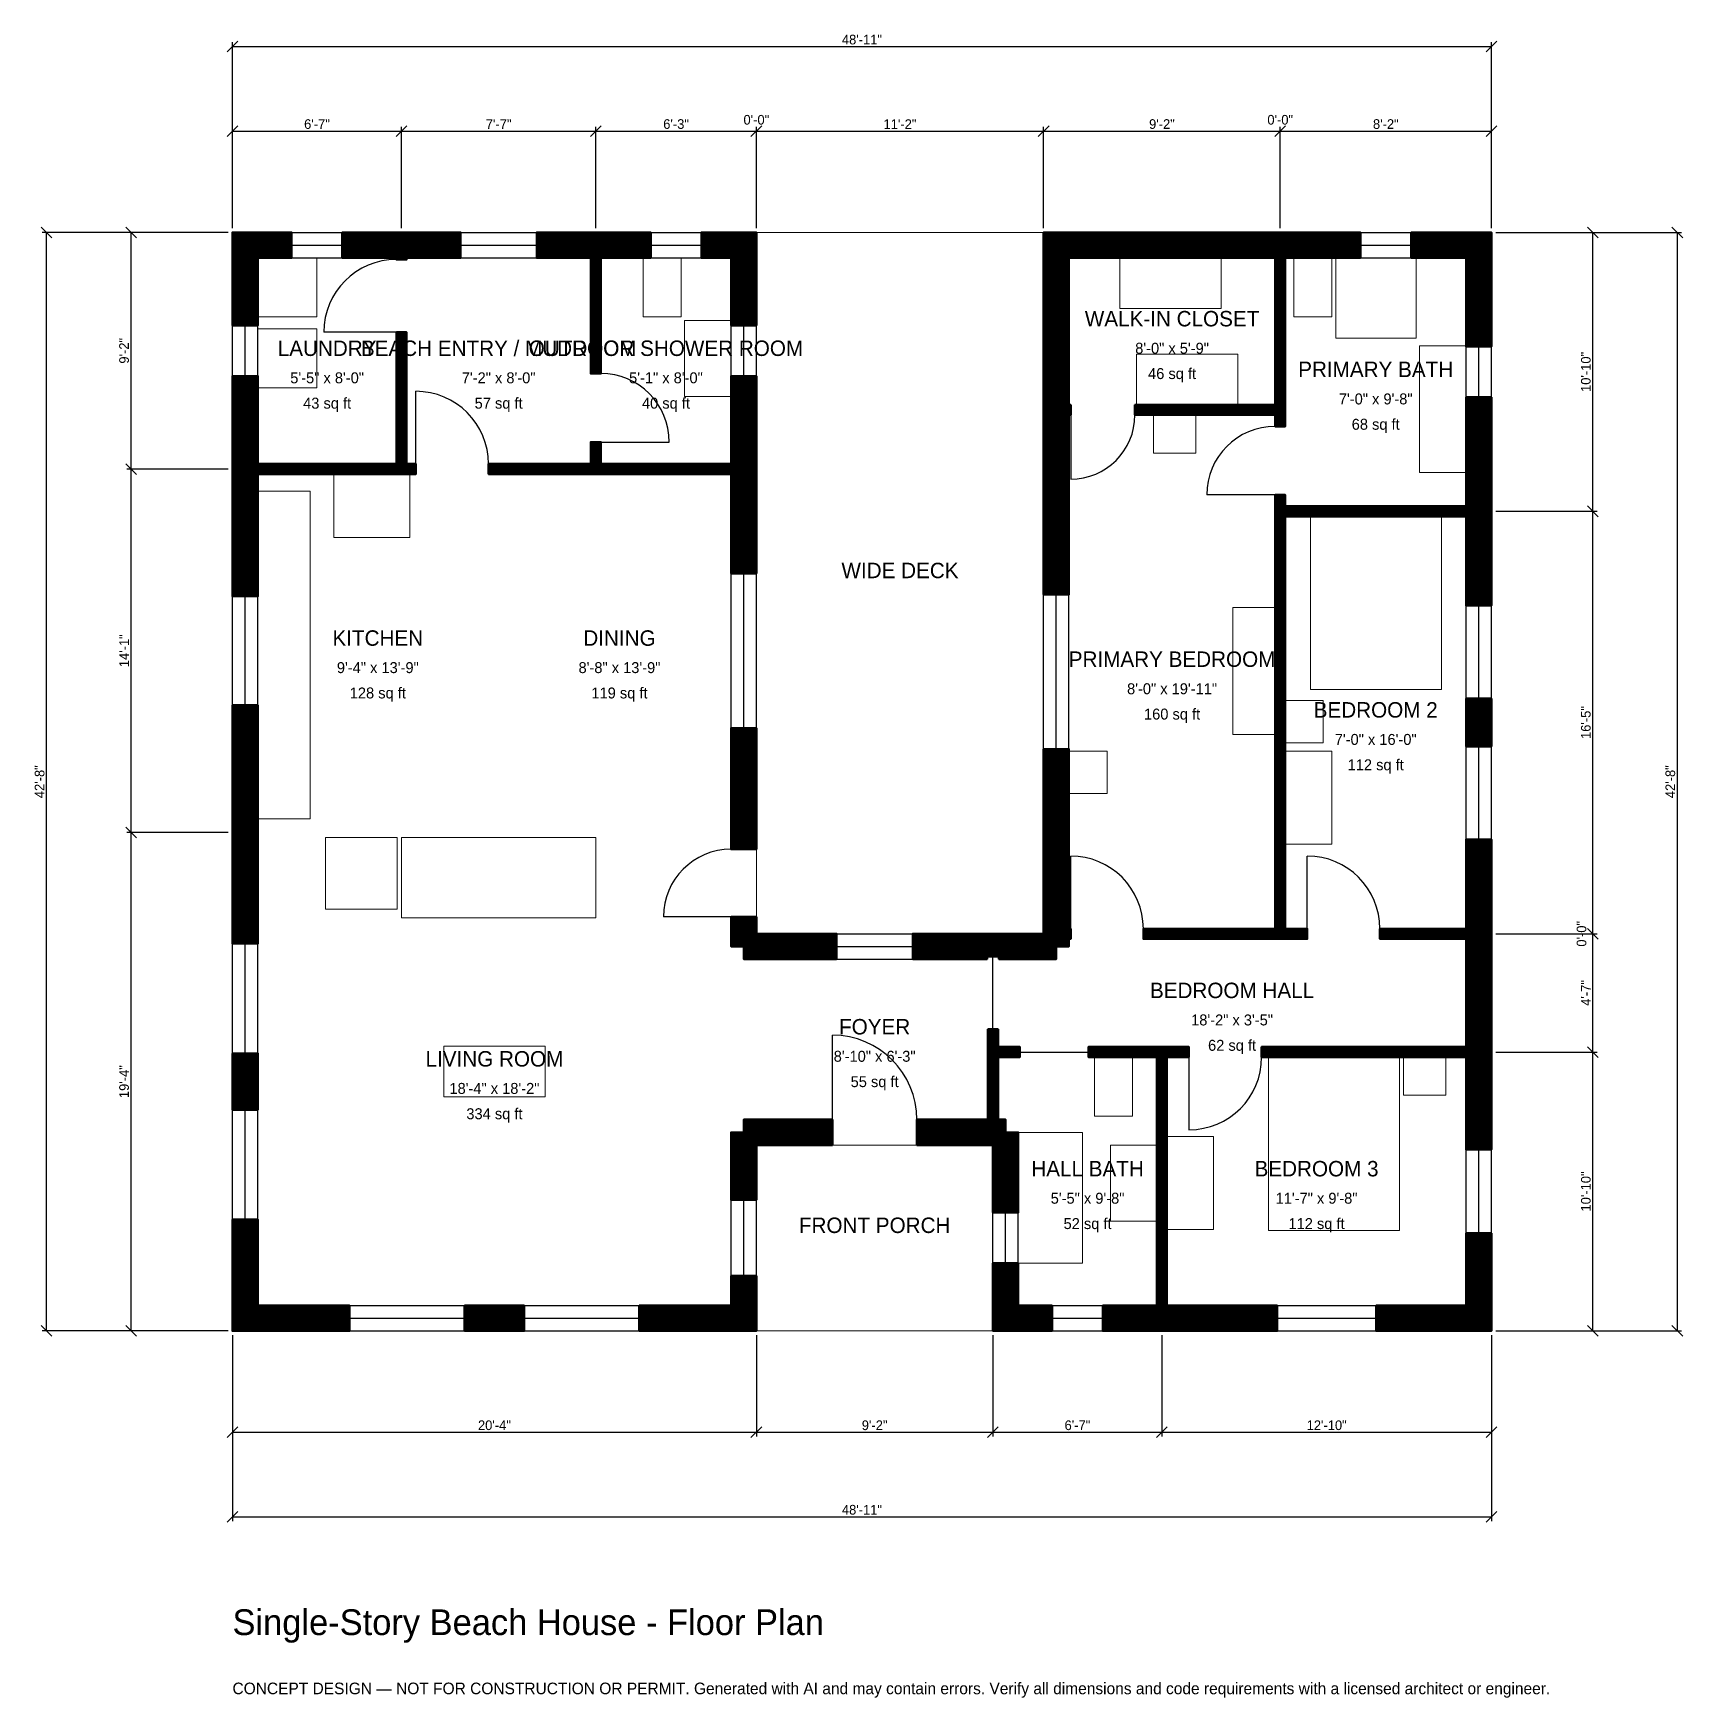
# Model space of a CAD drawing. Header units: inches. Extents: x -93 to 676, y -171 to 605.
import ezdxf
from ezdxf.enums import TextEntityAlignment as Align

# ---------------------------------------------------------------- set-up
doc = ezdxf.new("R2010")
doc.units = ezdxf.units.IN
doc.header["$MEASUREMENT"] = 0
doc.linetypes.add('DASHED', pattern=[0.6, 0.5, -0.1])
for name, color, linetype, lineweight in [('A-ANNO-DIMS', 1, 'Continuous', 13), ('A-ANNO-TEXT', 7, 'Continuous', 18), ('A-AREA-IDEN', 7, 'Continuous', 18), ('A-DOOR', 2, 'Continuous', 25), ('A-FLOR-FIXT', 9, 'Continuous', 13), ('A-FURN', 9, 'Continuous', 13), ('A-GLAZ', 4, 'Continuous', 25), ('A-SITE-PAVE', 8, 'Continuous', 13), ('A-WALL', 7, 'Continuous', 50), ('A-WALL-PATT', 8, 'Continuous', 13)]:
    doc.layers.add(name, color=color, linetype=linetype, lineweight=lineweight)
doc.dimstyles.new('PLAN', dxfattribs={"dimtxt": 4.5, "dimasz": 3, "dimexe": 2, "dimexo": 2, "dimgap": 1, "dimtad": 1, "dimdec": 0, "dimlunit": 4, "dimtsz": 2.5, "dimcen": 2.5, "dimclrd": 1, "dimclre": 1, "dimazin": 3, "dimtfac": 1, "dimtmove": 0, "dimatfit": 3})

msp = doc.modelspace()

# ---------------------------------------------------------------- hatches: boundary and pattern name
at = {"layer": 'A-WALL-PATT'}
h = msp.add_hatch(dxfattribs=at)
h.set_pattern_fill('ANSI31', color=8, scale=0.8)
h.paths.add_polyline_path([(0, 0), (0, 0), (0, 11.811), (0, 11.811), (0, 51.8373), (11.811, 51.8373), (11.811, 11.811), (54.5932, 11.811), (54.5932, 0), (11.811, 0), (11.811, 0), (0, 0), (0, 0), (0, 0)])
h.paths.add_polyline_path([(0, 129.2651), (11.811, 129.2651), (11.811, 103.0184), (0, 103.0184), (0, 129.2651)])
h.paths.add_polyline_path([(0, 226.378), (0, 238.189), (0, 291.5354), (11.811, 291.5354), (11.811, 238.189), (11.811, 226.378), (11.811, 180.4462), (0, 180.4462), (0, 226.378)])
h.paths.add_polyline_path([(0, 395.6693), (0, 399.2126), (0, 399.2126), (0, 403.937), (0, 403.937), (0, 407.4803), (0, 444.8819), (11.811, 444.8819), (11.811, 407.4803), (11.811, 403.937), (76.378, 403.937), (76.378, 465.3543), (81.1024, 465.3543), (81.1024, 403.937), (85.4331, 403.937), (85.4331, 399.2126), (81.1024, 399.2126), (76.378, 399.2126), (11.811, 399.2126), (11.811, 395.6693), (11.811, 342.3228), (0, 342.3228), (0, 395.6693)])
h.paths.add_polyline_path([(0, 500), (0, 500), (0, 511.811), (0, 511.811), (0, 511.8111), (11.811, 511.8111), (11.811, 511.811), (27.5591, 511.811), (27.5591, 500), (11.811, 500), (11.811, 468.5039), (0, 468.5039), (0, 500)])
h.paths.add_polyline_path([(72.8346, 511.811), (76.378, 511.811), (76.378, 511.8111), (81.1024, 511.8111), (81.1024, 511.811), (84.6457, 511.811), (106.2992, 511.811), (106.2992, 500), (84.6457, 500), (81.1024, 500), (81.1024, 499.2126), (76.378, 499.2126), (76.378, 500), (72.8346, 500), (51.1811, 500), (51.1811, 511.811), (72.8346, 511.811)])
h.paths.add_polyline_path([(163.3858, 511.811), (166.9291, 511.811), (166.9291, 511.8111), (171.6535, 511.8111), (171.6535, 511.811), (175.1969, 511.811), (194.8819, 511.811), (194.8819, 500), (175.1969, 500), (171.6535, 500), (171.6535, 446.063), (166.9291, 446.063), (166.9291, 500), (163.3858, 500), (141.7323, 500), (141.7323, 511.811), (163.3858, 511.811)])
h.paths.add_polyline_path([(232.2835, 511.811), (232.2835, 511.8111), (244.0945, 511.8111), (244.0945, 511.811), (244.0945, 511.811), (244.0945, 500), (244.0945, 500), (244.0945, 468.5039), (232.2835, 468.5039), (232.2835, 500), (218.5039, 500), (218.5039, 511.811), (232.2835, 511.811)])
h.paths.add_polyline_path([(244.0945, 407.4803), (244.0945, 407.4803), (244.0945, 403.937), (244.0945, 403.937), (244.0945, 399.2126), (244.0945, 399.2126), (244.0945, 352.9528), (232.2835, 352.9528), (232.2835, 395.6693), (232.2835, 395.6693), (232.2835, 399.2126), (171.6535, 399.2126), (166.9291, 399.2126), (128.3465, 399.2126), (123.622, 399.2126), (119.2913, 399.2126), (119.2913, 403.937), (123.622, 403.937), (128.3465, 403.937), (166.9291, 403.937), (166.9291, 414.1732), (171.6535, 414.1732), (171.6535, 403.937), (232.2835, 403.937), (232.2835, 444.8819), (244.0945, 444.8819), (244.0945, 407.4803)])
h.paths.add_polyline_path([(244.0945, 238.189), (244.0945, 226.378), (244.0945, 224.4094), (232.2835, 224.4094), (232.2835, 226.378), (232.2835, 238.189), (232.2835, 280.9055), (244.0945, 280.9055), (244.0945, 238.189)])
h.paths.add_polyline_path([(244.0945, 185.0394), (281.4961, 185.0394), (281.4961, 173.2283), (238.189, 173.2283), (238.189, 179.1339), (232.2835, 179.1339), (232.2835, 192.9134), (244.0945, 192.9134), (244.0945, 185.0394)])
h.paths.add_polyline_path([(351.9685, 185.0394), (351.9685, 185.0394), (356.6929, 185.0394), (356.6929, 185.0394), (360.2362, 185.0394), (360.2362, 185.0394), (375.5906, 185.0394), (375.5906, 185.0394), (377.9527, 185.0394), (377.9527, 187.4016), (377.9528, 187.4016), (377.9528, 271.063), (389.7638, 271.063), (389.7638, 187.4016), (390.5512, 187.4016), (390.5512, 182.6772), (389.7638, 182.6772), (389.7638, 179.1339), (383.8583, 179.1339), (383.8583, 173.2283), (357.0866, 173.2283), (357.0866, 174.4094), (351.5748, 174.4094), (351.5748, 173.2283), (348.4252, 173.2283), (348.4252, 173.2283), (316.9291, 173.2283), (316.9291, 185.0394), (351.9685, 185.0394)])
h.paths.add_polyline_path([(377.9528, 423.2283), (377.9528, 426.7717), (377.9527, 426.7717), (377.9527, 431.4961), (377.9528, 431.4961), (377.9528, 435.0394), (377.9528, 500), (377.9527, 500), (377.9527, 511.811), (377.9528, 511.811), (377.9528, 511.8111), (389.7638, 511.8111), (389.7638, 511.811), (482.2835, 511.811), (485.8268, 511.811), (485.8268, 511.8111), (490.5512, 511.8111), (490.5512, 511.811), (494.0945, 511.811), (525.5906, 511.811), (525.5906, 500), (494.0945, 500), (490.5512, 500), (490.5512, 431.4961), (490.5512, 426.7717), (490.5512, 421.4567), (485.8268, 421.4567), (485.8268, 426.7717), (420.4724, 426.7717), (420.4724, 431.4961), (485.8268, 431.4961), (485.8268, 500), (482.2835, 500), (389.7638, 500), (389.7638, 435.0394), (389.7638, 431.4961), (390.5512, 431.4961), (390.5512, 426.7717), (389.7638, 426.7717), (389.7638, 423.2283), (389.7638, 343.1102), (377.9528, 343.1102), (377.9528, 423.2283)])
h.paths.add_polyline_path([(574.8031, 511.811), (574.8031, 511.8111), (586.6142, 511.8111), (586.6142, 511.811), (586.6142, 511.811), (586.6142, 500), (586.6142, 500), (586.6142, 458.6614), (574.8031, 458.6614), (574.8031, 500), (549.2126, 500), (549.2126, 511.811), (574.8031, 511.811)])
h.paths.add_polyline_path([(586.6142, 387.7953), (586.6142, 384.252), (586.6142, 384.252), (586.6142, 379.5276), (586.6142, 379.5276), (586.6142, 375.9843), (586.6142, 337.9265), (574.8031, 337.9265), (574.8031, 375.9843), (574.8031, 379.5276), (490.5512, 379.5276), (490.5512, 187.4016), (500.7874, 187.4016), (500.7874, 182.6772), (490.5512, 182.6772), (485.8268, 182.6772), (424.4094, 182.6772), (424.4094, 187.4016), (485.8268, 187.4016), (485.8268, 379.5276), (485.8268, 384.252), (485.8268, 389.5669), (490.5512, 389.5669), (490.5512, 384.252), (574.8031, 384.252), (574.8031, 387.7953), (574.8031, 435.0394), (586.6142, 435.0394), (586.6142, 387.7953)])
h.paths.add_polyline_path([(586.6142, 272.3097), (574.8031, 272.3097), (574.8031, 294.6194), (586.6142, 294.6194), (586.6142, 272.3097)])
h.paths.add_polyline_path([(586.6142, 190.9449), (586.6142, 187.4016), (586.6142, 187.4016), (586.6142, 182.6772), (586.6142, 182.6772), (586.6142, 179.1339), (586.6142, 135.8268), (586.6142, 132.2835), (586.6142, 132.2835), (586.6142, 127.5591), (586.6142, 127.5591), (586.6142, 124.0157), (586.6142, 84.4488), (574.8031, 84.4488), (574.8031, 124.0157), (574.8031, 127.5591), (479.5276, 127.5591), (479.5276, 132.2835), (574.8031, 132.2835), (574.8031, 135.8268), (574.8031, 179.1339), (574.8031, 182.6772), (534.6457, 182.6772), (534.6457, 187.4016), (574.8031, 187.4016), (574.8031, 190.9449), (574.8031, 229.0026), (586.6142, 229.0026), (586.6142, 190.9449)])
h.paths.add_polyline_path([(586.6142, 11.811), (586.6142, 11.811), (586.6142, 0), (586.6142, 0), (586.6142, 0), (574.8031, 0), (574.8031, 0), (532.874, 0), (532.874, 11.811), (574.8031, 11.811), (574.8031, 45.4724), (586.6142, 45.4724), (586.6142, 11.811)])
h.paths.add_polyline_path([(438.9764, 0), (435.4331, 0), (435.4331, 0), (430.7087, 0), (430.7087, 0), (427.1654, 0), (405.5118, 0), (405.5118, 11.811), (427.1654, 11.811), (430.7087, 11.811), (430.7087, 127.5591), (398.8189, 127.5591), (398.8189, 132.2835), (430.7087, 132.2835), (435.4331, 132.2835), (445.6693, 132.2835), (445.6693, 127.5591), (435.4331, 127.5591), (435.4331, 11.811), (438.9764, 11.811), (486.811, 11.811), (486.811, 0), (438.9764, 0)])
h.paths.add_polyline_path([(366.1417, 0), (366.1417, 0), (354.3307, 0), (354.3307, 0), (354.3307, 0), (354.3307, 11.811), (354.3307, 11.811), (354.3307, 31.4961), (366.1417, 31.4961), (366.1417, 11.811), (381.8898, 11.811), (381.8898, 0), (366.1417, 0)])
h.paths.add_polyline_path([(354.3307, 84.252), (354.3307, 84.252), (354.3307, 86.6141), (351.9685, 86.6141), (351.9685, 86.6142), (318.8976, 86.6142), (318.8976, 98.4252), (351.9685, 98.4252), (351.9685, 127.5591), (351.9685, 132.2835), (351.9685, 140.5512), (356.6929, 140.5512), (356.6929, 132.2835), (366.9291, 132.2835), (366.9291, 127.5591), (356.6929, 127.5591), (356.6929, 98.4252), (360.2362, 98.4252), (360.2362, 92.5197), (366.1417, 92.5197), (366.1417, 55.1181), (354.3307, 55.1181), (354.3307, 84.252)])
h.paths.add_polyline_path([(244.0945, 86.6142), (244.0945, 61.0236), (232.2835, 61.0236), (232.2835, 92.5197), (238.189, 92.5197), (238.189, 98.4252), (279.5276, 98.4252), (279.5276, 86.6142), (244.0945, 86.6142)])
h.paths.add_polyline_path([(244.0945, 11.811), (244.0945, 11.811), (244.0945, 0), (244.0945, 0), (244.0945, 0), (244.0945, 0), (232.2835, 0), (232.2835, 0), (189.5013, 0), (189.5013, 11.811), (232.2835, 11.811), (232.2835, 25.5906), (244.0945, 25.5906), (244.0945, 11.811)])
h.paths.add_polyline_path([(108.1365, 0), (108.1365, 11.811), (135.958, 11.811), (135.958, 0), (108.1365, 0)])

# ---------------------------------------------------------------- linework, layer by layer
at = {"layer": 'A-DOOR'}
for p, q in [((76.378, 465.3543), (42.5197, 465.3543)), ((85.4331, 403.937), (85.4331, 437.7953)), ((390.5512, 426.7717), (390.5512, 396.8504)), ((171.6535, 414.1732), (203.5433, 414.1732)), ((485.8268, 389.5669), (453.937, 389.5669)), ((390.5512, 187.4016), (390.5512, 221.2598)), ((500.7874, 187.4016), (500.7874, 221.2598)), ((232.2835, 192.9134), (200.7874, 192.9134)), ((354.3307, 140.5512), (354.3307, 174.4094)), ((279.5276, 98.4252), (279.5276, 137.7953)), ((366.9291, 129.9213), (398.8189, 129.9213)), ((445.6693, 127.5591), (445.6693, 93.7008))]:
    msp.add_line(p, q, dxfattribs=at)
for centre, radius, start, end in [((76.378, 465.3543), 33.8583, 90, 180), ((171.6535, 414.1732), 31.8898, 0, 90), ((85.4331, 403.937), 33.8583, 0, 90), ((390.5512, 426.7717), 29.9213, 270, 360), ((485.8268, 389.5669), 31.8898, 90, 180), ((232.2835, 192.9134), 31.4961, 90, 180), ((390.5512, 187.4016), 33.8583, 0, 90), ((500.7874, 187.4016), 33.8583, 0, 90), ((279.5276, 98.4252), 39.3701, 0, 90), ((445.6693, 127.5591), 33.8583, 270, 360)]:
    msp.add_arc(centre, radius, start, end, dxfattribs=at)
at = {"layer": 'A-FLOR-FIXT'}
for points in [[(191.3386, 472.4409), (209.0551, 472.4409), (209.0551, 500), (191.3386, 500)], [(494.4882, 472.4409), (512.2047, 472.4409), (512.2047, 500), (494.4882, 500)], [(514.1732, 462.5984), (551.5748, 462.5984), (551.5748, 500), (514.1732, 500)], [(210.6299, 435.4331), (232.2835, 435.4331), (232.2835, 470.8661), (210.6299, 470.8661)], [(553.1496, 400), (574.8031, 400), (574.8031, 459.0551), (553.1496, 459.0551)], [(11.811, 238.5827), (36.2205, 238.5827), (36.2205, 391.3386), (11.811, 391.3386)], [(401.5748, 100), (419.2913, 100), (419.2913, 127.5591), (401.5748, 127.5591)], [(366.1417, 31.4961), (396.063, 31.4961), (396.063, 92.5197), (366.1417, 92.5197)], [(409.0551, 51.1811), (430.7087, 51.1811), (430.7087, 86.6142), (409.0551, 86.6142)]]:
    msp.add_lwpolyline(points, close=True, dxfattribs=at)
at = {"layer": 'A-FURN'}
for points in [[(11.811, 472.4409), (39.3701, 472.4409), (39.3701, 500), (11.811, 500)], [(413.3858, 476.378), (460.6299, 476.378), (460.6299, 500), (413.3858, 500)], [(11.811, 439.3701), (39.3701, 439.3701), (39.3701, 466.9291), (11.811, 466.9291)], [(421.2598, 431.4961), (468.5039, 431.4961), (468.5039, 455.1181), (421.2598, 455.1181)], [(429.1339, 409.0551), (448.8189, 409.0551), (448.8189, 426.7717), (429.1339, 426.7717)], [(47.2441, 369.685), (82.6772, 369.685), (82.6772, 399.2126), (47.2441, 399.2126)], [(502.3622, 298.8189), (563.3858, 298.8189), (563.3858, 379.5276), (502.3622, 379.5276)], [(466.1417, 277.9528), (485.8268, 277.9528), (485.8268, 337.0079), (466.1417, 337.0079)], [(490.5512, 274.0157), (508.2677, 274.0157), (508.2677, 293.7008), (490.5512, 293.7008)], [(389.7638, 250.3937), (407.4803, 250.3937), (407.4803, 270.0787), (389.7638, 270.0787)], [(490.5512, 226.7717), (512.2047, 226.7717), (512.2047, 270.0787), (490.5512, 270.0787)], [(43.3071, 196.4567), (76.7717, 196.4567), (76.7717, 229.9213), (43.3071, 229.9213)], [(78.7402, 192.5197), (169.2913, 192.5197), (169.2913, 229.9213), (78.7402, 229.9213)], [(98.4252, 109.0551), (145.6693, 109.0551), (145.6693, 132.6772), (98.4252, 132.6772)], [(482.6772, 46.8504), (543.7008, 46.8504), (543.7008, 127.5591), (482.6772, 127.5591)], [(545.6693, 109.8425), (565.3543, 109.8425), (565.3543, 127.5591), (545.6693, 127.5591)], [(435.4331, 47.2441), (457.0866, 47.2441), (457.0866, 90.5512), (435.4331, 90.5512)]]:
    msp.add_lwpolyline(points, close=True, dxfattribs=at)
at = {"layer": 'A-GLAZ'}
for p, q in [((27.5591, 511.811), (51.1811, 511.811)), ((27.5591, 505.9055), (51.1811, 505.9055)), ((106.2992, 511.811), (141.7323, 511.811)), ((106.2992, 505.9055), (141.7323, 505.9055)), ((194.8819, 511.811), (218.5039, 511.811)), ((194.8819, 505.9055), (218.5039, 505.9055)), ((525.5906, 511.811), (549.2126, 511.811)), ((525.5906, 505.9055), (549.2126, 505.9055)), ((27.5591, 500), (51.1811, 500)), ((106.2992, 500), (141.7323, 500)), ((194.8819, 500), (218.5039, 500)), ((525.5906, 500), (549.2126, 500)), ((0, 444.8819), (0, 468.5039)), ((5.9055, 444.8819), (5.9055, 468.5039)), ((11.811, 444.8819), (11.811, 468.5039)), ((232.2835, 444.8819), (232.2835, 468.5039)), ((238.189, 444.8819), (238.189, 468.5039)), ((244.0945, 444.8819), (244.0945, 468.5039)), ((574.8031, 435.0394), (574.8031, 458.6614)), ((580.7087, 435.0394), (580.7087, 458.6614)), ((586.6142, 435.0394), (586.6142, 458.6614)), ((232.2835, 280.9055), (232.2835, 352.9528)), ((238.189, 280.9055), (238.189, 352.9528)), ((244.0945, 280.9055), (244.0945, 352.9528)), ((0, 291.5354), (0, 342.3228)), ((5.9055, 291.5354), (5.9055, 342.3228)), ((11.811, 291.5354), (11.811, 342.3228)), ((377.9528, 271.063), (377.9528, 343.1102)), ((383.8583, 271.063), (383.8583, 343.1102)), ((389.7638, 271.063), (389.7638, 343.1102)), ((574.8031, 294.6194), (574.8031, 337.9265)), ((580.7087, 294.6194), (580.7087, 337.9265)), ((586.6142, 294.6194), (586.6142, 337.9265)), ((574.8031, 229.0026), (574.8031, 272.3097)), ((580.7087, 229.0026), (580.7087, 272.3097)), ((586.6142, 229.0026), (586.6142, 272.3097)), ((0, 129.2651), (0, 180.4462)), ((5.9055, 129.2651), (5.9055, 180.4462)), ((11.811, 129.2651), (11.811, 180.4462)), ((281.4961, 185.0394), (316.9291, 185.0394)), ((281.4961, 179.1339), (316.9291, 179.1339)), ((281.4961, 173.2283), (316.9291, 173.2283)), ((0, 51.8373), (0, 103.0184)), ((5.9055, 51.8373), (5.9055, 103.0184)), ((11.811, 51.8373), (11.811, 103.0184)), ((574.8031, 45.4724), (574.8031, 84.4488)), ((580.7087, 45.4724), (580.7087, 84.4488)), ((586.6142, 45.4724), (586.6142, 84.4488)), ((232.2835, 25.5906), (232.2835, 61.0236)), ((238.189, 25.5906), (238.189, 61.0236)), ((244.0945, 25.5906), (244.0945, 61.0236)), ((354.3307, 31.4961), (354.3307, 55.1181)), ((360.2362, 31.4961), (360.2362, 55.1181)), ((366.1417, 31.4961), (366.1417, 55.1181)), ((54.5932, 11.811), (108.1365, 11.811)), ((135.958, 11.811), (189.5013, 11.811)), ((381.8898, 11.811), (405.5118, 11.811)), ((486.811, 11.811), (532.874, 11.811)), ((54.5932, 5.9055), (108.1365, 5.9055)), ((54.5932, 0), (108.1365, 0)), ((135.958, 5.9055), (189.5013, 5.9055)), ((135.958, 0), (189.5013, 0)), ((381.8898, 5.9055), (405.5118, 5.9055)), ((381.8898, 0), (405.5118, 0)), ((486.811, 5.9055), (532.874, 5.9055)), ((486.811, 0), (532.874, 0))]:
    msp.add_line(p, q, dxfattribs=at)
at = {"layer": 'A-SITE-PAVE', "linetype": 'DASHED'}
for points in [[(244.0945, 185.0394), (377.9528, 185.0394), (377.9528, 511.811), (244.0945, 511.811)], [(244.0945, 0), (354.3307, 0), (354.3307, 86.6142), (244.0945, 86.6142)]]:
    msp.add_lwpolyline(points, close=True, dxfattribs=at)
at = {"layer": 'A-WALL'}
for points in [[(0, 500), (0, 500), (0, 511.811), (0, 511.811), (0, 511.8111), (11.811, 511.8111), (11.811, 511.811), (27.5591, 511.811), (27.5591, 500), (11.811, 500), (11.811, 468.5039), (0, 468.5039), (0, 500)], [(72.8346, 511.811), (76.378, 511.811), (76.378, 511.8111), (81.1024, 511.8111), (81.1024, 511.811), (84.6457, 511.811), (106.2992, 511.811), (106.2992, 500), (84.6457, 500), (81.1024, 500), (81.1024, 499.2126), (76.378, 499.2126), (76.378, 500), (72.8346, 500), (51.1811, 500), (51.1811, 511.811), (72.8346, 511.811)], [(163.3858, 511.811), (166.9291, 511.811), (166.9291, 511.8111), (171.6535, 511.8111), (171.6535, 511.811), (175.1969, 511.811), (194.8819, 511.811), (194.8819, 500), (175.1969, 500), (171.6535, 500), (171.6535, 446.063), (166.9291, 446.063), (166.9291, 500), (163.3858, 500), (141.7323, 500), (141.7323, 511.811), (163.3858, 511.811)], [(232.2835, 511.811), (232.2835, 511.8111), (244.0945, 511.8111), (244.0945, 511.811), (244.0945, 511.811), (244.0945, 500), (244.0945, 500), (244.0945, 468.5039), (232.2835, 468.5039), (232.2835, 500), (218.5039, 500), (218.5039, 511.811), (232.2835, 511.811)], [(377.9528, 423.2283), (377.9528, 426.7717), (377.9527, 426.7717), (377.9527, 431.4961), (377.9528, 431.4961), (377.9528, 435.0394), (377.9528, 500), (377.9527, 500), (377.9527, 511.811), (377.9528, 511.811), (377.9528, 511.8111), (389.7638, 511.8111), (389.7638, 511.811), (482.2835, 511.811), (485.8268, 511.811), (485.8268, 511.8111), (490.5512, 511.8111), (490.5512, 511.811), (494.0945, 511.811), (525.5906, 511.811), (525.5906, 500), (494.0945, 500), (490.5512, 500), (490.5512, 431.4961), (490.5512, 426.7717), (490.5512, 421.4567), (485.8268, 421.4567), (485.8268, 426.7717), (420.4724, 426.7717), (420.4724, 431.4961), (485.8268, 431.4961), (485.8268, 500), (482.2835, 500), (389.7638, 500), (389.7638, 435.0394), (389.7638, 431.4961), (390.5512, 431.4961), (390.5512, 426.7717), (389.7638, 426.7717), (389.7638, 423.2283), (389.7638, 343.1102), (377.9528, 343.1102), (377.9528, 423.2283)], [(574.8031, 511.811), (574.8031, 511.8111), (586.6142, 511.8111), (586.6142, 511.811), (586.6142, 511.811), (586.6142, 500), (586.6142, 500), (586.6142, 458.6614), (574.8031, 458.6614), (574.8031, 500), (549.2126, 500), (549.2126, 511.811), (574.8031, 511.811)], [(0, 395.6693), (0, 399.2126), (0, 399.2126), (0, 403.937), (0, 403.937), (0, 407.4803), (0, 444.8819), (11.811, 444.8819), (11.811, 407.4803), (11.811, 403.937), (76.378, 403.937), (76.378, 465.3543), (81.1024, 465.3543), (81.1024, 403.937), (85.4331, 403.937), (85.4331, 399.2126), (81.1024, 399.2126), (76.378, 399.2126), (11.811, 399.2126), (11.811, 395.6693), (11.811, 342.3228), (0, 342.3228), (0, 395.6693)], [(244.0945, 407.4803), (244.0945, 407.4803), (244.0945, 403.937), (244.0945, 403.937), (244.0945, 399.2126), (244.0945, 399.2126), (244.0945, 352.9528), (232.2835, 352.9528), (232.2835, 395.6693), (232.2835, 395.6693), (232.2835, 399.2126), (171.6535, 399.2126), (166.9291, 399.2126), (128.3465, 399.2126), (123.622, 399.2126), (119.2913, 399.2126), (119.2913, 403.937), (123.622, 403.937), (128.3465, 403.937), (166.9291, 403.937), (166.9291, 414.1732), (171.6535, 414.1732), (171.6535, 403.937), (232.2835, 403.937), (232.2835, 444.8819), (244.0945, 444.8819), (244.0945, 407.4803)], [(586.6142, 387.7953), (586.6142, 384.252), (586.6142, 384.252), (586.6142, 379.5276), (586.6142, 379.5276), (586.6142, 375.9843), (586.6142, 337.9265), (574.8031, 337.9265), (574.8031, 375.9843), (574.8031, 379.5276), (490.5512, 379.5276), (490.5512, 187.4016), (500.7874, 187.4016), (500.7874, 182.6772), (490.5512, 182.6772), (485.8268, 182.6772), (424.4094, 182.6772), (424.4094, 187.4016), (485.8268, 187.4016), (485.8268, 379.5276), (485.8268, 384.252), (485.8268, 389.5669), (490.5512, 389.5669), (490.5512, 384.252), (574.8031, 384.252), (574.8031, 387.7953), (574.8031, 435.0394), (586.6142, 435.0394), (586.6142, 387.7953)], [(0, 226.378), (0, 238.189), (0, 291.5354), (11.811, 291.5354), (11.811, 238.189), (11.811, 226.378), (11.811, 180.4462), (0, 180.4462), (0, 226.378)], [(586.6142, 272.3097), (574.8031, 272.3097), (574.8031, 294.6194), (586.6142, 294.6194), (586.6142, 272.3097)], [(244.0945, 238.189), (244.0945, 226.378), (244.0945, 224.4094), (232.2835, 224.4094), (232.2835, 226.378), (232.2835, 238.189), (232.2835, 280.9055), (244.0945, 280.9055), (244.0945, 238.189)], [(351.9685, 185.0394), (351.9685, 185.0394), (356.6929, 185.0394), (356.6929, 185.0394), (360.2362, 185.0394), (360.2362, 185.0394), (375.5906, 185.0394), (375.5906, 185.0394), (377.9527, 185.0394), (377.9527, 187.4016), (377.9528, 187.4016), (377.9528, 271.063), (389.7638, 271.063), (389.7638, 187.4016), (390.5512, 187.4016), (390.5512, 182.6772), (389.7638, 182.6772), (389.7638, 179.1339), (383.8583, 179.1339), (383.8583, 173.2283), (357.0866, 173.2283), (357.0866, 174.4094), (351.5748, 174.4094), (351.5748, 173.2283), (348.4252, 173.2283), (348.4252, 173.2283), (316.9291, 173.2283), (316.9291, 185.0394), (351.9685, 185.0394)], [(586.6142, 190.9449), (586.6142, 187.4016), (586.6142, 187.4016), (586.6142, 182.6772), (586.6142, 182.6772), (586.6142, 179.1339), (586.6142, 135.8268), (586.6142, 132.2835), (586.6142, 132.2835), (586.6142, 127.5591), (586.6142, 127.5591), (586.6142, 124.0157), (586.6142, 84.4488), (574.8031, 84.4488), (574.8031, 124.0157), (574.8031, 127.5591), (479.5276, 127.5591), (479.5276, 132.2835), (574.8031, 132.2835), (574.8031, 135.8268), (574.8031, 179.1339), (574.8031, 182.6772), (534.6457, 182.6772), (534.6457, 187.4016), (574.8031, 187.4016), (574.8031, 190.9449), (574.8031, 229.0026), (586.6142, 229.0026), (586.6142, 190.9449)], [(244.0945, 185.0394), (281.4961, 185.0394), (281.4961, 173.2283), (238.189, 173.2283), (238.189, 179.1339), (232.2835, 179.1339), (232.2835, 192.9134), (244.0945, 192.9134), (244.0945, 185.0394)], [(354.3307, 84.252), (354.3307, 84.252), (354.3307, 86.6141), (351.9685, 86.6141), (351.9685, 86.6142), (318.8976, 86.6142), (318.8976, 98.4252), (351.9685, 98.4252), (351.9685, 127.5591), (351.9685, 132.2835), (351.9685, 140.5512), (356.6929, 140.5512), (356.6929, 132.2835), (366.9291, 132.2835), (366.9291, 127.5591), (356.6929, 127.5591), (356.6929, 98.4252), (360.2362, 98.4252), (360.2362, 92.5197), (366.1417, 92.5197), (366.1417, 55.1181), (354.3307, 55.1181), (354.3307, 84.252)], [(438.9764, 0), (435.4331, 0), (435.4331, 0), (430.7087, 0), (430.7087, 0), (427.1654, 0), (405.5118, 0), (405.5118, 11.811), (427.1654, 11.811), (430.7087, 11.811), (430.7087, 127.5591), (398.8189, 127.5591), (398.8189, 132.2835), (430.7087, 132.2835), (435.4331, 132.2835), (445.6693, 132.2835), (445.6693, 127.5591), (435.4331, 127.5591), (435.4331, 11.811), (438.9764, 11.811), (486.811, 11.811), (486.811, 0), (438.9764, 0)], [(0, 129.2651), (11.811, 129.2651), (11.811, 103.0184), (0, 103.0184), (0, 129.2651)], [(244.0945, 86.6142), (244.0945, 61.0236), (232.2835, 61.0236), (232.2835, 92.5197), (238.189, 92.5197), (238.189, 98.4252), (279.5276, 98.4252), (279.5276, 86.6142), (244.0945, 86.6142)], [(0, 0), (0, 0), (0, 11.811), (0, 11.811), (0, 51.8373), (11.811, 51.8373), (11.811, 11.811), (54.5932, 11.811), (54.5932, 0), (11.811, 0), (11.811, 0), (0, 0), (0, 0), (0, 0)], [(586.6142, 11.811), (586.6142, 11.811), (586.6142, 0), (586.6142, 0), (586.6142, 0), (574.8031, 0), (574.8031, 0), (532.874, 0), (532.874, 11.811), (574.8031, 11.811), (574.8031, 45.4724), (586.6142, 45.4724), (586.6142, 11.811)], [(366.1417, 0), (366.1417, 0), (354.3307, 0), (354.3307, 0), (354.3307, 0), (354.3307, 11.811), (354.3307, 11.811), (354.3307, 31.4961), (366.1417, 31.4961), (366.1417, 11.811), (381.8898, 11.811), (381.8898, 0), (366.1417, 0)], [(244.0945, 11.811), (244.0945, 11.811), (244.0945, 0), (244.0945, 0), (244.0945, 0), (244.0945, 0), (232.2835, 0), (232.2835, 0), (189.5013, 0), (189.5013, 11.811), (232.2835, 11.811), (232.2835, 25.5906), (244.0945, 25.5906), (244.0945, 11.811)], [(108.1365, 0), (108.1365, 11.811), (135.958, 11.811), (135.958, 0), (108.1365, 0)]]:
    msp.add_lwpolyline(points, close=True, dxfattribs=at)

# ---------------------------------------------------------------- texts
at = {"layer": 'A-ANNO-TEXT'}
for s, height, p in [('Single-Story Beach House - Floor Plan', 12, (0, -141.7323)), ('CONCEPT DESIGN — NOT FOR CONSTRUCTION OR PERMIT. Generated with AI and may contain errors. Verify all dimensions and code requirements with a licensed architect or engineer.', 5.4, (0, -169.2913))]:
    msp.add_text(s, height=height, dxfattribs=at).set_placement(p)
at = {"layer": 'A-AREA-IDEN'}
for s, height, p in [('WALK-IN CLOSET', 7.2, (437.7953, 471.6535)), ('LAUNDRY', 7.2, (44.0945, 457.874)), ('BEACH ENTRY / MUDROOM', 7.2, (124.0157, 457.874)), ('OUTDOOR SHOWER ROOM', 7.2, (201.9685, 457.874)), ('8\'-0" x 5\'-9"', 5.1, (437.7953, 457.874)), ('PRIMARY BATH', 7.2, (532.6772, 448.0315)), ('5\'-5" x 8\'-0"', 5.1, (44.0945, 444.0945)), ('7\'-2" x 8\'-0"', 5.1, (124.0157, 444.0945)), ('5\'-1" x 8\'-0"', 5.1, (201.9685, 444.0945)), ('46 sq ft', 5.1, (437.7953, 446.063)), ('43 sq ft', 5.1, (44.0945, 432.2835)), ('57 sq ft', 5.1, (124.0157, 432.2835)), ('40 sq ft', 5.1, (201.9685, 432.2835)), ('7\'-0" x 9\'-8"', 5.1, (532.6772, 434.252)), ('68 sq ft', 5.1, (532.6772, 422.4409)), ('WIDE DECK', 7.2, (311.0236, 354.3307)), ('KITCHEN', 7.2, (67.7165, 322.8346)), ('DINING', 7.2, (180.315, 322.8346)), ('9\'-4" x 13\'-9"', 5.1, (67.7165, 309.0551)), ('8\'-8" x 13\'-9"', 5.1, (180.315, 309.0551)), ('PRIMARY BEDROOM', 7.2, (437.7953, 312.9921)), ('128 sq ft', 5.1, (67.7165, 297.2441)), ('119 sq ft', 5.1, (180.315, 297.2441)), ('8\'-0" x 19\'-11"', 5.1, (437.7953, 299.2126)), ('160 sq ft', 5.1, (437.7953, 287.4016)), ('BEDROOM 2', 7.2, (532.6772, 289.3701)), ('7\'-0" x 16\'-0"', 5.1, (532.6772, 275.5906)), ('112 sq ft', 5.1, (532.6772, 263.7795)), ('BEDROOM HALL', 7.2, (465.748, 158.6614)), ('18\'-2" x 3\'-5"', 5.1, (465.748, 144.8819)), ('FOYER', 7.2, (299.2126, 141.7323)), ('62 sq ft', 5.1, (465.748, 133.0709)), ('LIVING ROOM', 7.2, (122.0472, 126.7717)), ('8\'-10" x 6\'-3"', 5.1, (299.2126, 127.9528)), ('55 sq ft', 5.1, (299.2126, 116.1417)), ('18\'-4" x 18\'-2"', 5.1, (122.0472, 112.9921)), ('334 sq ft', 5.1, (122.0472, 101.1811)), ('HALL BATH', 7.2, (398.4252, 75.5906)), ('BEDROOM 3', 7.2, (505.1181, 75.5906)), ('5\'-5" x 9\'-8"', 5.1, (398.4252, 61.811)), ('11\'-7" x 9\'-8"', 5.1, (505.1181, 61.811)), ('FRONT PORCH', 7.2, (299.2126, 49.2126)), ('52 sq ft', 5.1, (398.4252, 50)), ('112 sq ft', 5.1, (505.1181, 50))]:
    msp.add_text(s, height=height, dxfattribs=at).set_placement(p, align=Align.MIDDLE_CENTER)

# ---------------------------------------------------------------- dimensions: what is measured, and where the dimension line sits
at = {"layer": 'A-ANNO-DIMS'}
for base, p1, p2, text in [((0, 598.4252), (0, 511.811), (586.6142, 511.811), '48\'-11"'), ((244.0945, 559.0551), (244.0945, 511.811), (244.0945, 511.811), '0\'-0"'), ((488.189, 559.0551), (488.189, 511.811), (488.189, 511.811), '0\'-0"'), ((0, 559.0551), (0, 511.811), (78.7402, 511.811), '6\'-7"'), ((78.7402, 559.0551), (78.7402, 511.811), (169.2913, 511.811), '7\'-7"'), ((169.2913, 559.0551), (169.2913, 511.811), (244.0945, 511.811), '6\'-3"'), ((244.0945, 559.0551), (244.0945, 511.811), (377.9528, 511.811), '11\'-2"'), ((377.9528, 559.0551), (377.9528, 511.811), (488.189, 511.811), '9\'-2"'), ((488.189, 559.0551), (488.189, 511.811), (586.6142, 511.811), '8\'-2"'), ((0, -47.2441), (0, 0), (244.0945, 0), '20\'-4"'), ((0, -86.6142), (0, 0), (586.6142, 0), '48\'-11"'), ((244.0945, -47.2441), (244.0945, 0), (354.3307, 0), '9\'-2"'), ((354.3307, -47.2441), (354.3307, 0), (433.0709, 0), '6\'-7"'), ((433.0709, -47.2441), (433.0709, 0), (586.6142, 0), '12\'-10"')]:
    msp.add_linear_dim(base=base, p1=p1, p2=p2, text=text, dimstyle='PLAN', dxfattribs=at).render()
for base, p1, p2, text in [((-86.6142, 0), (0, 0), (0, 511.811), '42\'-8"'), ((-47.2441, 401.5748), (0, 401.5748), (0, 511.811), '9\'-2"'), ((633.8583, 381.8898), (586.6142, 381.8898), (586.6142, 511.811), '10\'-10"'), ((673.2283, 0), (586.6142, 0), (586.6142, 511.811), '42\'-8"'), ((-47.2441, 232.2835), (0, 232.2835), (0, 401.5748), '14\'-1"'), ((633.8583, 185.0394), (586.6142, 185.0394), (586.6142, 381.8898), '16\'-5"'), ((-47.2441, 0), (0, 0), (0, 232.2835), '19\'-4"'), ((633.8583, 185.0394), (586.6142, 185.0394), (586.6142, 185.0394), '0\'-0"'), ((633.8583, 129.9213), (586.6142, 129.9213), (586.6142, 185.0394), '4\'-7"'), ((633.8583, 0), (586.6142, 0), (586.6142, 129.9213), '10\'-10"')]:
    msp.add_linear_dim(base=base, p1=p1, p2=p2, angle=90, text=text, dimstyle='PLAN', dxfattribs=at).render()

doc.saveas('drawing.dxf')
